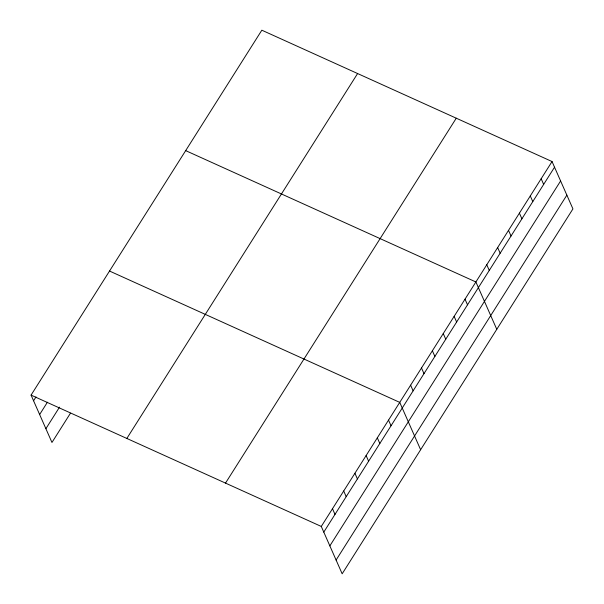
<?xml version="1.0" encoding="UTF-8"?>
<svg xmlns="http://www.w3.org/2000/svg" width="604" height="604" viewBox="0 0 604 604"><rect width="100%" height="100%" fill="white"/><g stroke="black" fill="none" stroke-linecap="round" stroke-linejoin="round"><path stroke-width="0.91" d="M31.068 395.107L261.834 30.2L552.041 161.54L572.932 208.893L342.166 573.8L321.283 526.446L31.068 395.107L51.959 442.46L70.472 413.174M33.567 400.769L36.006 396.919M39.638 414.533L47.437 402.196M45.889 428.704L59.532 407.126M126.84 438.451L357.598 73.545M225.511 483.102L456.277 118.195M321.283 526.446L552.041 161.54M323.782 532.116L554.54 167.202M329.852 545.873L560.61 180.958M336.103 560.044L566.862 195.137M185.677 150.623L475.892 281.962L496.775 329.308M109.528 271.037L399.742 402.377L420.626 449.731M541.169 178.746L543.66 184.409M530.289 195.945L532.788 201.608M519.41 213.152L521.909 218.814M508.53 230.351L511.029 236.013M497.651 247.557L500.15 253.219M486.771 264.756L489.27 270.418M465.012 299.161L467.511 304.831M454.132 316.368L456.632 322.03M443.261 333.567L445.752 339.237M432.381 350.773L434.88 356.436M421.501 367.972L424 373.642M410.622 385.178L413.121 390.841M388.531 420.105L391.03 425.767M377.326 437.825L379.825 443.495M366.115 455.552L368.614 461.214M354.91 473.279L357.409 478.942M343.699 490.999L346.198 496.662M332.494 508.727L334.993 514.389"/></g></svg>
